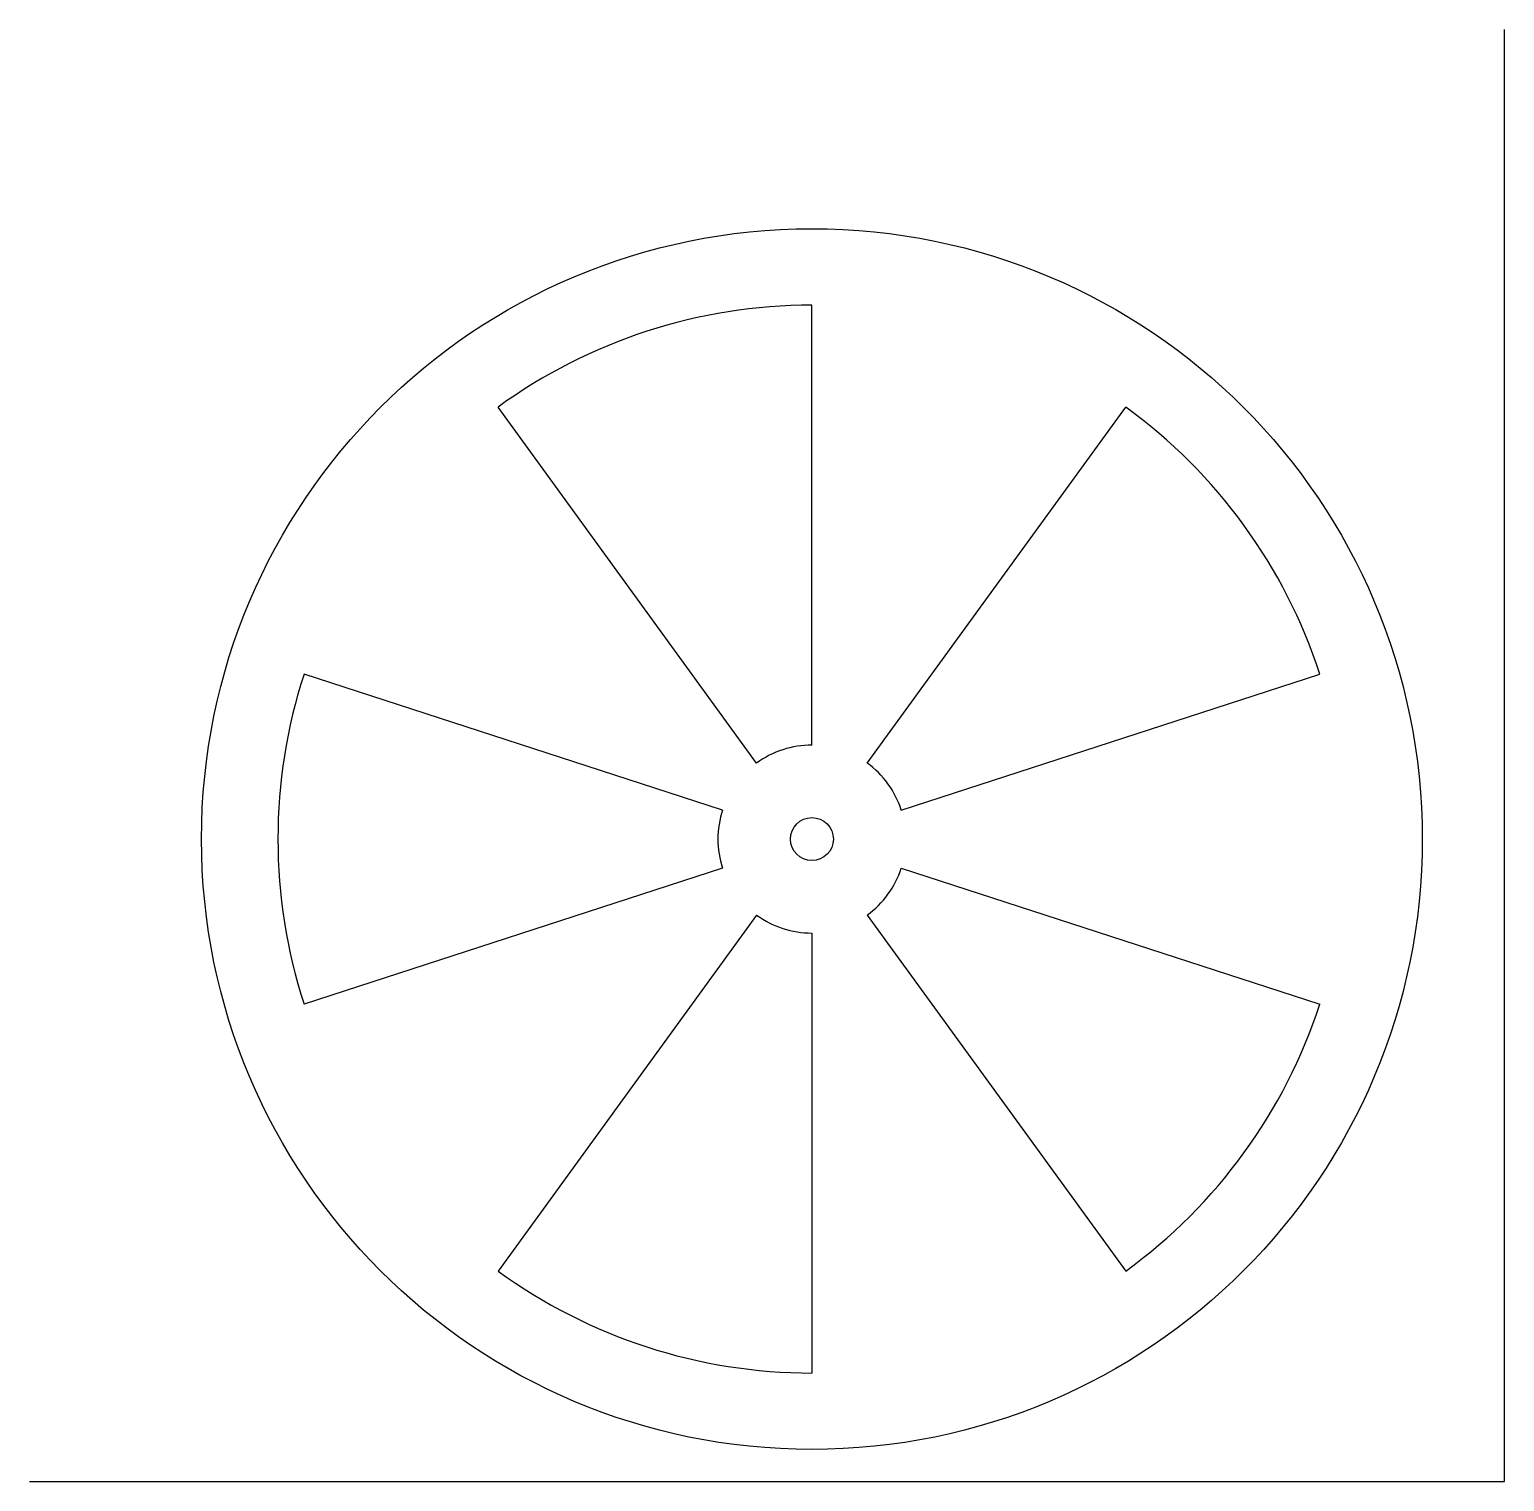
# Model space of a CAD drawing. Extents: x 0.1 to 60.5, y 240.6 to 300.1.
import ezdxf

# ---------------------------------------------------------------- set-up
doc = ezdxf.new("R2010")
doc.units = 0
doc.header["$LTSCALE"] = 12.7
doc.layers.add('SKETCHED_GEOMETRY', color=1, linetype='CONTINUOUS')
doc.layers.add('VISIBLE', color=7, linetype='CONTINUOUS')

msp = doc.modelspace()

# ---------------------------------------------------------------- linework, layer by layer
at = {"layer": 'SKETCHED_GEOMETRY'}
for p, q in [((60.516, 240.583), (60.516, 300.057)), ((0.102, 240.583), (60.516, 240.583)), ((60.516, 240.583), (60.516, 240.583))]:
    msp.add_line(p, q, dxfattribs=at)
at = {"layer": 'VISIBLE'}
for p, q in [((32.148, 270.747), (32.148, 288.769)), ((29.885, 270.012), (19.292, 284.592)), ((34.411, 270.012), (45.004, 284.592)), ((28.487, 268.087), (11.347, 273.656)), ((35.81, 268.087), (52.949, 273.656)), ((28.487, 265.707), (11.347, 260.138)), ((35.81, 265.707), (52.949, 260.138)), ((29.885, 263.782), (19.292, 249.202)), ((34.411, 263.782), (45.004, 249.202)), ((32.148, 263.047), (32.148, 245.025))]:
    msp.add_line(p, q, dxfattribs=at)
for radius in [25, 0.88]:
    msp.add_circle((32.148, 266.897), radius, dxfattribs=at)
for radius, start, end in [(21.872, 90, 126), (21.872, 18, 54), (21.872, 162, 198), (3.85, 90, 126), (3.85, 18, 54), (3.85, 162, 198), (3.85, 306, 342), (3.85, 234, 270), (21.872, 306, 342), (21.872, 234, 270)]:
    msp.add_arc((32.148, 266.897), radius, start, end, dxfattribs=at)

doc.saveas('drawing.dxf')
